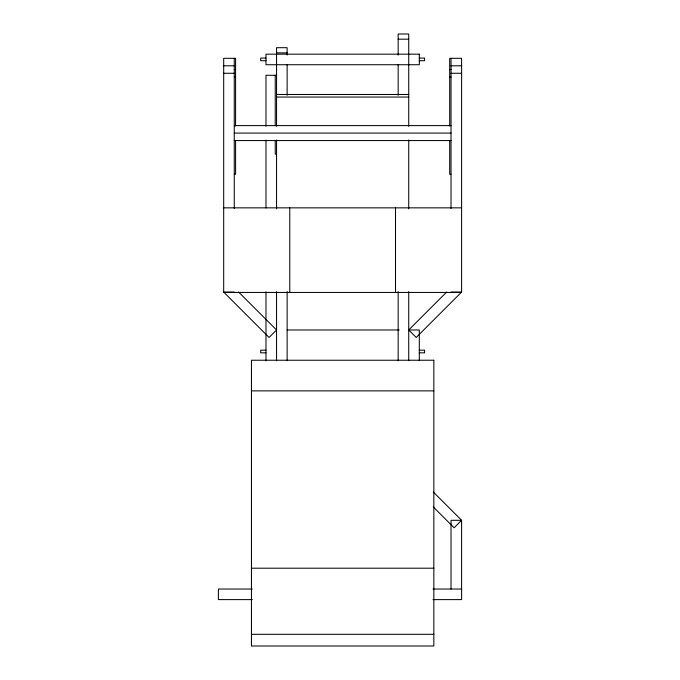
<?xml version="1.0" encoding="UTF-8"?>
<svg xmlns="http://www.w3.org/2000/svg" width="680" height="680" viewBox="0 0 680 680"><rect width="100%" height="100%" fill="white"/><g stroke="black" fill="none" stroke-linecap="round" stroke-linejoin="round"><path stroke-width="1.02" d="M451.027 292.069L461.601 292.069L416.202 337.458L408.731 329.978L446.683 292.034M398.157 39.185L408.731 39.185M276.556 52.879L287.13 52.879M265.982 58.063L260.695 58.063L260.695 60.707L265.982 60.707M419.305 58.063L424.592 58.063L424.592 60.707L419.305 60.707M223.686 65.798L234.26 65.798M451.027 65.798L461.601 65.798M234.26 69.53L235.586 69.53M449.701 69.53L451.027 69.53M223.686 73.27L234.26 73.27M451.027 73.27L461.601 73.27M276.556 75.267L265.982 75.267L265.982 126.217M234.26 77.01L235.586 77.01M449.701 77.01L451.027 77.01M276.556 94.469L408.731 94.469M276.556 97.061L408.731 97.061M234.26 125.605L451.027 125.605M234.26 133.084L451.027 133.084M234.26 140.565L451.027 140.565M276.556 154.122L275.238 154.122L275.238 140.454M234.26 174.275L235.586 174.275L235.586 140.445M451.027 174.275L449.701 174.275L449.701 140.445M223.686 207.85L461.601 207.85M234.26 292.069L223.686 292.069L269.084 337.458L276.556 329.978L238.603 292.034M287.13 329.978L399.211 329.978M408.731 329.978L419.305 329.978L419.305 360.672M265.982 350.183L260.695 350.183L260.695 352.826L265.982 352.826M419.305 350.183L424.592 350.183L424.592 352.826L419.305 352.826M251.447 390.881L433.84 390.881M251.447 568.2L433.84 568.2M252.305 589.033L218.399 589.033L218.399 599.607L252.305 599.607M432.973 589.033L461.601 589.033M432.973 599.607L461.601 599.607L461.601 520.31L433.322 492.031M251.447 634.304L433.84 634.304M433.287 506.948L454.121 527.782L461.601 520.31L451.027 520.31L451.027 589.033M451.027 58.319L451.027 208.531M449.701 126.029L449.701 58.319L461.601 58.319L461.601 292.442L223.686 292.442L223.686 58.319L235.586 58.319L235.586 126.029M408.731 126.327L408.731 34L398.157 34L398.157 55.157M408.731 139.978L408.731 208.913M408.731 291.593L408.731 360.672M398.157 64.583L398.157 95.361M398.157 291.593L398.157 360.697M395.513 207.85L395.513 292.442M289.774 207.85L289.774 292.442M287.13 55.097L287.13 47.694L276.556 47.694L276.556 126.217M287.13 64.523L287.13 95.319M287.13 291.593L287.13 360.697M276.556 139.978L276.556 208.913M276.556 291.593L276.556 360.817M275.238 75.267L275.238 125.732M265.982 140.02L265.982 207.952M265.982 291.813L265.982 360.817M234.26 58.319L234.26 208.531M419.305 54.162L265.982 54.162L265.982 64.728L419.305 64.728L419.305 54.162M433.84 360.238L251.447 360.238L251.447 646L433.84 646L433.84 360.238"/></g></svg>
